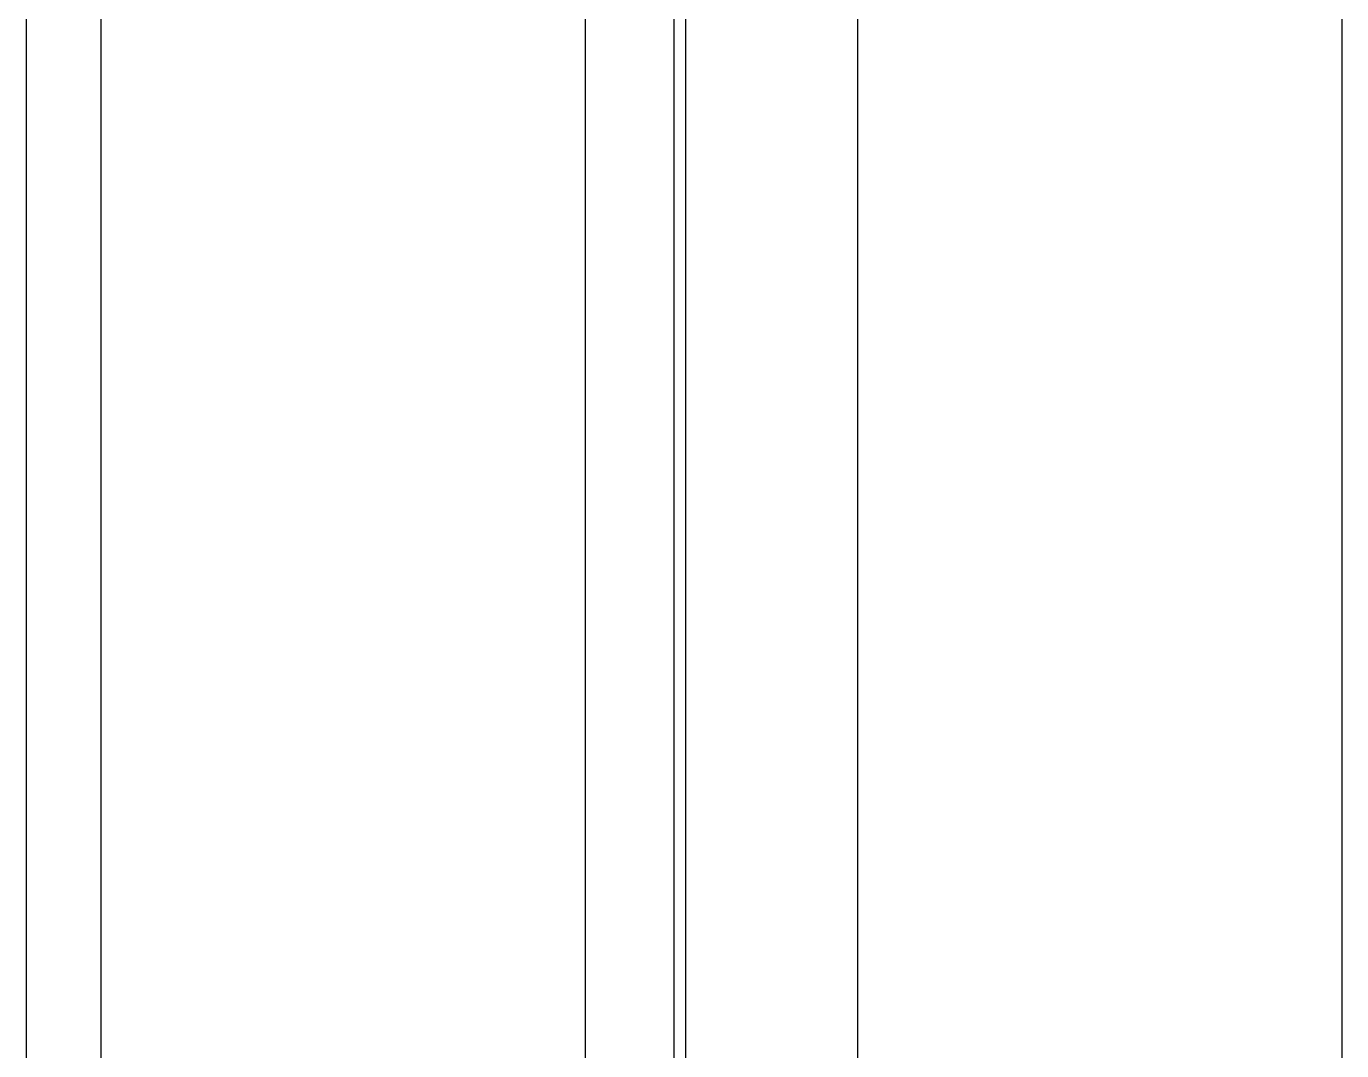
# Model space of a CAD drawing. Header units: millimetres. Extents: x -6 to 705, y -10 to 538.
# Drawn here: x 633.87 to 649.1, y 308.77 to 320.64 of the extents above; entities that cross this region are included whole.
import ezdxf

# ---------------------------------------------------------------- set-up
doc = ezdxf.new("R2010")
doc.units = ezdxf.units.MM

msp = doc.modelspace()

# ---------------------------------------------------------------- linework, layer by layer
at = {"color": 0, "linetype": 'Continuous', "lineweight": -3}
for p, q in [((641.373, 297.732), (641.373, 328.732)), ((641.504, 328.732), (641.504, 297.732)), ((643.499, 297.732), (643.499, 328.732)), ((649.1, 328.232), (649.1, 298.232)), ((633.87, 328.08), (633.87, 297.201)), ((634.735, 297.646), (634.735, 328.161)), ((640.339, 323.856), (640.339, 297.732))]:
    msp.add_line(p, q, dxfattribs=at)

doc.saveas('drawing.dxf')
